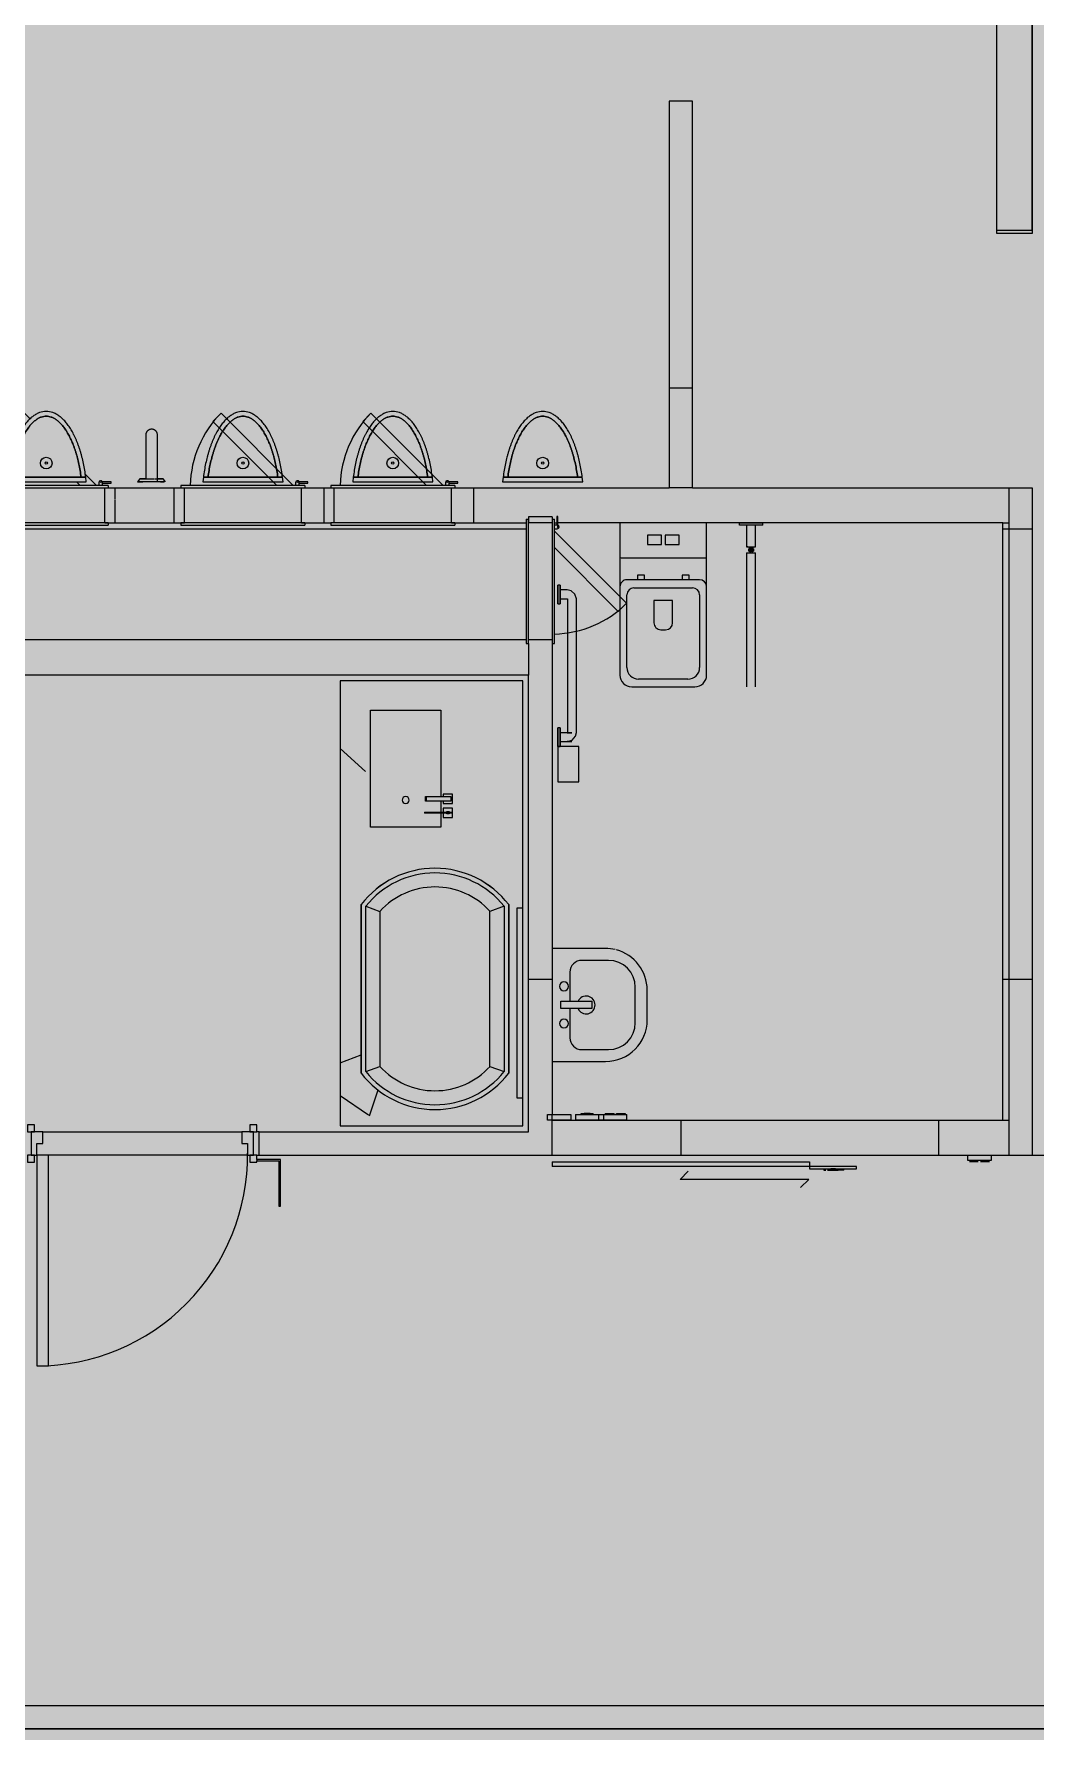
# Model space of a CAD drawing. Header units: millimetres. Extents: x -57519 to 497916, y -349472 to 446842.
# Drawn here: x 465482 to 469757, y 37148 to 44395 of the extents above; entities that cross this region are included whole.
import ezdxf

# ---------------------------------------------------------------- set-up
doc = ezdxf.new("R2010")
doc.units = ezdxf.units.MM
for name, color, linetype, lineweight in [('A-DETL-GENF', 92, 'Continuous', 5), ('A-DOOR', 31, 'Continuous', 5), ('A-DOOR-FRAM', 31, 'Continuous', 5), ('A-FLOR', 192, 'Continuous', 5), ('A-GENM', 13, 'Continuous', 5), ('A-WALL', 113, 'Continuous', 20), ('P-SANR-FIXT', 6, 'Continuous', 5)]:
    doc.layers.add(name, color=color, linetype=linetype, lineweight=lineweight)

# ---------------------------------------------------------------- blocks, each defined once
blk = doc.blocks.new('DLN-Single Door__X01_ - _M02_ 900 x 2450 _WH_-16935539-1_F SINGLE OCCUPANCY DIAGRAM')
at = {"layer": 'A-DOOR', "color": 191}
for p, q in [((-460, 80), (-490, 80)), ((-490, 80), (-490, 50)), ((-460, 50), (-460, 80)), ((490, 80), (460, 80)), ((460, 80), (460, 50)), ((490, 50), (490, 80)), ((-490, 50), (-460, 50)), ((460, 50), (490, 50)), ((-460, -50), (-490, -50)), ((-490, -50), (-490, -80)), ((-460, -80), (-460, -50)), ((-400, -50), (-450, -50)), ((-450, -50), (-450, -950)), ((-400, -950), (-400, -50)), ((490, -50), (460, -50)), ((460, -50), (460, -80)), ((490, -68), (490, -50)), ((-490, -80), (-460, -80)), ((460, -80), (490, -80)), ((490, -80), (490, -74)), ((-450, -950), (-400, -950))]:
    blk.add_line(p, q, dxfattribs=at)
blk.add_arc((-450, -50), 900, 270, 0.5, dxfattribs=at)
at = {"layer": 'A-DOOR-FRAM', "color": 191}
for p, q in [((-425, 50), (-475, 50)), ((-475, 50), (-475, -50)), ((-450, -50), (-450, 0)), ((-450, 0), (-425, 0)), ((-425, 0), (-425, 50)), ((425, 50), (425, 0)), ((475, 50), (425, 50)), ((475, -50), (475, 50)), ((-475, -50), (-450, -50)), ((425, 0), (450, 0)), ((450, 0), (450, -50)), ((450, -50), (475, -50))]:
    blk.add_line(p, q, dxfattribs=at)
blk = doc.blocks.new('DLN_Toilet-Disable - DLN_Toilet-Disable-2543874-1_F SINGLE OCCUPANCY DIAGRAM')
at = {"layer": 'P-SANR-FIXT', "color": 191}
for p, q in [((450, 1105.4), (360, 1105.4)), ((360, 1105.4), (360, 955.4)), ((450, 955.4), (450, 1105.4)), ((360, 955.4), (450, 955.4)), ((450, 955), (440, 955)), ((440, 875), (440, 955)), ((440, 955), (440, 925.4)), ((450, 955), (440, 955)), ((440, 925.4), (440, 955)), ((440, 955), (440, 925.4)), ((450, 955), (440, 955)), ((440, 925.4), (440, 955)), ((440, 955), (440, 925.4)), ((450, 875), (450, 955)), ((450, 955), (450, 875)), ((450, 875), (450, 955)), ((450, 955), (450, 875)), ((450, 875), (450, 955)), ((450, 955), (450, 875)), ((371, 895.5), (371, 325.1)), ((409, 325.1), (409, 895.5)), ((440, 934), (410, 934)), ((440, 934), (410, 934)), ((440, 934), (410, 934)), ((410, 896), (440, 896)), ((410, 896), (440, 896)), ((410, 896), (440, 896)), ((440, 925.1), (440, 933.5)), ((440, 933.5), (440, 923.9)), ((440, 924.5), (440, 924.5)), ((440, 924.5), (440, 915)), ((440, 915), (440, 905.5)), ((440, 896.5), (440, 906.1)), ((440, 905.5), (440, 905.5)), ((440, 904.9), (440, 896.5)), ((440, 904.6), (440, 875)), ((440, 875), (440, 904.6)), ((440, 904.6), (440, 875)), ((440, 875), (440, 904.6)), ((440, 904.6), (440, 875)), ((440, 875), (450, 875)), ((440, 875), (450, 875)), ((440, 875), (450, 875)), ((-394, 700), (-394, 128.2)), ((-356, 128.2), (-356, 700)), ((135, 700), (-135, 700)), ((-105, 667.8), (105.2, 667.8)), ((-185, 650), (-185, 272.8)), ((-155, 307.8), (-155, 617.8)), ((155.2, 617.8), (155.2, 307.8)), ((185, 272.8), (185, 650)), ((10, 456.5), (-10, 456.5)), ((-40, 426.5), (-40, 331.7)), ((40, 331.7), (40, 426.5)), ((-40, 331.7), (40, 331.7)), ((440, 324.6), (410, 324.6)), ((450, 345.6), (440, 345.6)), ((440, 265.6), (440, 345.6)), ((440, 345.6), (440, 315.9)), ((440, 324.1), (440, 287.1)), ((440, 315.7), (440, 324.1)), ((440, 287.1), (440, 301.4)), ((440, 295.2), (440, 265.6)), ((450, 265.6), (450, 345.6)), ((450, 345.6), (450, 265.6)), ((-185, 272.8), (-185, 145)), ((-155, 242.8), (155, 242.8)), ((125.2, 277.8), (-125, 277.8)), ((-110, 242.8), (-110, 222.8)), ((-110, 222.8), (-80, 222.8)), ((-80, 222.8), (-80, 242.8)), ((80, 242.8), (80, 222.8)), ((80, 222.8), (110, 222.8)), ((110, 222.8), (110, 242.8)), ((185, 145), (185, 272.8)), ((410, 286.6), (440, 286.6)), ((440, 265.6), (450, 265.6)), ((-185, 145), (-185, 0)), ((180, 150), (-180, 150)), ((185, 0), (185, 145)), ((-356, 128.2), (-394, 128.2)), ((-394, 103.2), (-394, 10)), ((-356, 103.2), (-394, 103.2)), ((-365, 120.7), (-385, 120.7)), ((-385, 110.7), (-385, 120.7)), ((-385, 120.7), (-385, 110.7)), ((-385, 110.7), (-365, 110.7)), ((-377.5, 125.7), (-382.5, 125.7)), ((-382.5, 110.7), (-382.5, 120.7)), ((-382.5, 120.7), (-382.5, 110.7)), ((-382.5, 103.2), (-382.5, 115.7)), ((-382.5, 115.7), (-382.5, 115.7)), ((-377.5, 115.7), (-377.5, 128.2)), ((-377.5, 120.7), (-377.5, 110.7)), ((-377.5, 110.7), (-377.5, 120.7)), ((-377.5, 110.7), (-377.5, 120.7)), ((-377.5, 120.7), (-377.5, 110.7)), ((-377.5, 115.7), (-377.5, 115.7)), ((-377.5, 115.7), (-377.5, 115.7)), ((-377.5, 115.7), (-377.5, 103.2)), ((-377.5, 105.7), (-372.5, 105.7)), ((-372.5, 128.2), (-372.5, 115.7)), ((-367.5, 125.7), (-372.5, 125.7)), ((-372.5, 120.7), (-372.5, 110.7)), ((-372.5, 110.7), (-372.5, 120.7)), ((-372.5, 110.7), (-372.5, 120.7)), ((-372.5, 120.7), (-372.5, 110.7)), ((-372.5, 115.7), (-372.5, 115.7)), ((-372.5, 103.2), (-372.5, 115.7)), ((-372.5, 115.7), (-372.5, 115.7)), ((-367.5, 110.7), (-367.5, 120.7)), ((-367.5, 120.7), (-367.5, 110.7)), ((-367.5, 115.7), (-367.5, 115.7)), ((-367.5, 115.7), (-367.5, 103.2)), ((-365, 110.7), (-365, 120.7)), ((-365, 120.7), (-365, 110.7)), ((-361.6, 103.2), (-356, 103.2)), ((-356, 10), (-356, 103.2)), ((-7.5, 92.5), (-67.5, 92.5)), ((-67.5, 92.5), (-67.5, 52.5)), ((-7.5, 52.5), (-7.5, 92.5)), ((67.5, 92.5), (7.5, 92.5)), ((7.5, 92.5), (7.5, 52.5)), ((67.5, 52.5), (67.5, 92.5)), ((-425, 10), (-325, 10)), ((-425, 10), (-425, 0)), ((-325, 0), (-425, 0)), ((-325, 10), (-325, 0)), ((-185, 0), (185, 0)), ((-185, 0), (185, 0)), ((-67.5, 52.5), (-7.5, 52.5)), ((7.5, 52.5), (67.5, 52.5))]:
    blk.add_line(p, q, dxfattribs=at)
at = {"layer": 'P-SANR-FIXT', "color": 191, "flags": 128}
for points in [[(410, 934), (388.9, 927.9), (374.6, 911.6), (371, 895.5)], [(390, 934), (396, 934), (410, 934)], [(410, 934), (395.7, 934), (390, 934)], [(410, 896), (395.7, 896), (390, 896)], [(390, 896), (396, 896), (410, 896)], [(409, 895.5), (409.3, 895.8), (410, 896)], [(371, 325.1), (377.2, 304.3), (393.7, 290.1), (410, 286.6)], [(410, 324.6), (409, 325), (409, 325.1)]]:
    blk.add_lwpolyline(points, dxfattribs=at)
at = {"layer": 'P-SANR-FIXT', "color": 191}
for centre, radius, start, end in [((-135, 650), 50, 90, 180), ((-105, 617.8), 50, 90, 180), ((105.2, 617.8), 50, 0, 90), ((135, 650), 50, 0, 90), ((-10, 426.5), 30, 90, 180), ((10, 426.5), 30, 360, 90), ((-125, 307.8), 30, 180, 270), ((125.2, 307.8), 30, 270, 0), ((-155, 272.8), 30, 180, 270), ((155, 272.8), 30, 270, 0), ((-180, 145), 5, 90, 180), ((180, 145), 5, 0, 90)]:
    blk.add_arc(centre, radius, start, end, dxfattribs=at)
blk = doc.blocks.new('wash_basin_12267 - 19_ x 16_-6683982-1_F SINGLE OCCUPANCY DIAGRAM')
at = {"layer": 'P-SANR-FIXT', "color": 191}
for p, q in [((357.1, 456.4), (230.1, 456.4)), ((369.8, 405.6), (217.4, 405.6)), ((103.1, 291.3), (103.1, 177)), ((484.1, 177), (484.1, 291.3)), ((52.3, 278.6), (52.3, 50)), ((277.7, 87), (277.7, 219.6)), ((277.7, 219.6), (309.3, 219.6)), ((309.3, 219.6), (309.3, 87)), ((534.9, 50), (534.9, 278.6)), ((153.9, 126.2), (277.7, 126.2)), ((309.3, 87), (277.7, 87)), ((309.3, 126.2), (433.3, 126.2)), ((52.3, 50), (534.9, 50))]:
    blk.add_line(p, q, dxfattribs=at)
for centre, radius, start, end in [((230.1, 278.6), 177.8, 90, 165), ((357.1, 278.6), 177.8, 360, 90), ((217.4, 291.3), 114.3, 90, 180), ((369.8, 291.3), 114.3, 360, 90), ((230.1, 278.6), 177.8, 166.83285, 180), ((293.6, 195.8), 38.1, 294.3702, 245.37568), ((153.9, 177), 50.8, 180, 270), ((433.3, 177), 50.8, 270, 0), ((214.2, 100.8), 19, 0, 180), ((214.2, 100.8), 19, 180, 0), ((372.8, 100.8), 19, 0, 180), ((372.8, 100.8), 19, 180, 0)]:
    blk.add_arc(centre, radius, start, end, dxfattribs=at)
blk = doc.blocks.new('DLN-Access Panel__AP01_ - _AP04_ 450 x 650 _WH_-16056296-1_F SINGLE OCCUPANCY DIAGRAM')
at = {"layer": 'A-DOOR', "color": 191}
for p, q in [((-265, 75), (-265, 85)), ((265, 85), (-265, 85)), ((-265, 75), (265, 75)), ((265, 75), (265, 85)), ((-240, -95), (-277.5, -95)), ((-277.5, -95), (-277.5, -100)), ((-277.5, -100), (-239.6, -100)), ((-265, -85), (-265, -75)), ((265, -75), (-265, -75)), ((-265, -85), (265, -85)), ((-240, -85), (-240, -97.5)), ((-225, -97.5), (-225, -85)), ((-215, -85), (93.2, -393.2)), ((128.6, -357.8), (-144.3, -85)), ((265, -85), (265, -75)), ((93.2, -393.2), (128.6, -357.8))]:
    blk.add_line(p, q, dxfattribs=at)
for centre, radius, start, end in [((-232.5, -97.5), 7.5, 180, 0), ((-232.5, -97.5), 7.5, 195, 0), ((-232.5, -97.5), 7.5, 199.47122, 360), ((-232.5, -97.5), 7.5, 199.47122, 360), ((-232.5, -97.5), 2, 180, 360), ((-232.5, -97.5), 2, 180, 360), ((-225, -75), 450, 315, 358.68242)]:
    blk.add_arc(centre, radius, start, end, dxfattribs=at)
at = {"layer": 'A-DOOR-FRAM', "color": 191}
for p, q in [((-250, 75), (-250, -75)), ((250, 75), (250, -75))]:
    blk.add_line(p, q, dxfattribs=at)
blk = doc.blocks.new('DLN-Access Panel__AP01_ - _AP04a_ 450 x 650 _WH_-16057185-1_F SINGLE OCCUPANCY DIAGRAM')
at = {"layer": 'A-DOOR', "color": 191}
for p, q in [((-215, 60), (93.2, 368.2)), ((93.2, 368.2), (128.6, 332.8)), ((128.6, 332.8), (-144.3, 60)), ((-239.6, 75), (-277.5, 75)), ((-277.5, 75), (-277.5, 70)), ((-240, 72.5), (-240, 60)), ((-225, 60), (-225, 72.5)), ((-277.5, 70), (-240, 70)), ((-265, 50), (-265, 60)), ((265, 60), (-265, 60)), ((-265, 50), (265, 50)), ((265, 50), (265, 60)), ((-265, -60), (-265, -50)), ((265, -50), (-265, -50)), ((-265, -60), (265, -60)), ((265, -60), (265, -50))]:
    blk.add_line(p, q, dxfattribs=at)
for centre, radius, start, end in [((-225, 50), 450, 1.31758, 45), ((-232.5, 72.5), 7.5, 360, 180), ((-232.5, 72.5), 7.5, 360, 165), ((-232.5, 72.5), 7.5, 360, 160.52878), ((-232.5, 72.5), 7.5, 360, 160.52878), ((-232.5, 72.5), 2, 0, 180), ((-232.5, 72.5), 2, 0, 180)]:
    blk.add_arc(centre, radius, start, end, dxfattribs=at)
at = {"layer": 'A-DOOR-FRAM', "color": 191}
for p, q in [((-250, 50), (-250, -50)), ((250, 50), (250, -50))]:
    blk.add_line(p, q, dxfattribs=at)
blk = doc.blocks.new('DLN-Access Panel__AP01_ - _AP04_ 450 x 650 _WH_-V1060-1_F SINGLE OCCUPANCY DIAGRAM')
at = {"layer": 'A-DOOR', "color": 191}
for p, q in [((-265, 75), (-265, 85)), ((265, 85), (-265, 85)), ((-265, 75), (265, 75)), ((265, 75), (265, 85)), ((-240, -95), (-277.5, -95)), ((-277.5, -95), (-277.5, -100)), ((-277.5, -100), (-239.6, -100)), ((-265, -85), (-265, -75)), ((265, -75), (-265, -75)), ((-265, -85), (265, -85)), ((-240, -85), (-240, -97.5)), ((-225, -97.5), (-225, -85)), ((-215, -85), (-166.6, -133.4)), ((-129.3, -100), (-144.3, -85)), ((265, -85), (265, -75)), ((93.2, -393.2), (128.6, -357.8)), ((128.6, -357.8), (100.7, -330)), ((68.7, -368.7), (93.2, -393.2))]:
    blk.add_line(p, q, dxfattribs=at)
for centre, radius, start, end in [((-232.5, -97.5), 7.5, 180, 0), ((-232.5, -97.5), 7.5, 195, 0), ((-232.5, -97.5), 7.5, 199.47122, 360), ((-232.5, -97.5), 7.5, 199.47122, 360), ((-232.5, -97.5), 2, 180, 360), ((-232.5, -97.5), 2, 180, 360), ((-225, -75), 450, 315, 358.68242)]:
    blk.add_arc(centre, radius, start, end, dxfattribs=at)
at = {"layer": 'A-DOOR-FRAM', "color": 191}
for p, q in [((-250, 75), (-250, -75)), ((250, 75), (250, -75))]:
    blk.add_line(p, q, dxfattribs=at)
blk = doc.blocks.new('Accessible Toilet Power Operated Sliding Door_V14 - Accessible Toilet Power Operated Sliding Door_V14-17315369-1_F SINGLE OCCUPANCY DIAGRAM')
at = {"layer": 'A-DOOR', "color": 191}
for p, q in [((-1111.1, 213.7), (-1146.5, 178.3)), ((-1146.5, 178.3), (-596.5, 178.3)), ((-596.5, 178.3), (-631.9, 143)), ((-1925, 98), (-1825, 98)), ((-1925, 75), (-1925, 98)), ((-1825, 75), (-1925, 75)), ((-1825, 75), (-1925, 75)), ((-1917.9, 103), (-1880, 103)), ((-1870, 103), (-1832.1, 103)), ((-1825, 98), (-1825, 75)), ((-1150, 103), (-1150, 123)), ((-1150, 123), (-50, 123)), ((-50, 103), (-1150, 103)), ((-50, 103), (-50, 123)), ((-370, -75), (-270, -75)), ((-370, -75), (-270, -75)), ((-370, -75), (-370, -98)), ((-270, -98), (-370, -98)), ((-362.9, -103), (-362.9, -98)), ((-325, -103), (-362.9, -103)), ((-325, -98), (-325, -103)), ((-315, -98), (-315, -103)), ((-277.1, -103), (-315, -103)), ((-277.1, -103), (-277.1, -98)), ((-270, -75), (-250, -75)), ((-270, -98), (-270, -75)), ((-250, -98), (-270, -98)), ((-250, -75), (-150, -75)), ((-250, -75), (-150, -75)), ((-250, -75), (-250, -98)), ((-150, -98), (-250, -98)), ((-225, -98), (-225, -103)), ((-218, -103), (-225, -103)), ((-218, -98), (-218, -103)), ((-218, -98), (-218, -103)), ((-182, -103), (-218, -103)), ((-213, -98), (-213, -103)), ((-213, -103), (-187, -103)), ((-187, -103), (-213, -103)), ((-203, -103), (-203, -98)), ((-203, -98), (-203, -103)), ((-203, -103), (-197, -103)), ((-197, -103), (-203, -103)), ((-197, -98), (-197, -103)), ((-197, -98), (-197, -103)), ((-187, -98), (-187, -103)), ((-182, -103), (-182, -98)), ((-182, -98), (-182, -103)), ((-175, -103), (-182, -103)), ((-175, -98), (-175, -103)), ((-150, -98), (-150, -75)), ((-130, -75), (-30, -75)), ((-130, -98), (-130, -75)), ((-50, -98), (-130, -98)), ((-30, -98), (-48.8, -98)), ((-30, -75), (-30, -98))]:
    blk.add_line(p, q, dxfattribs=at)
blk = doc.blocks.new('DLN_Urinal - DLN_Urinal-13425863-1_F SINGLE OCCUPANCY DIAGRAM')
at = {"layer": 'P-SANR-FIXT', "color": 191}
for p, q in [((-277.9, 32.5), (-280.2, 12.5)), ((-280.2, 12.5), (62, 12.5)), ((59.8, 32.5), (-277.9, 32.5)), ((-277.9, 32.5), (-258.1, 32.5)), ((-258.1, 32.5), (39.9, 32.5)), ((39.9, 32.5), (59.8, 32.5)), ((62, 12.5), (59.8, 32.5))]:
    blk.add_line(p, q, dxfattribs=at)
for radius in [25, 5]:
    blk.add_circle((-109.1, 92.5), radius, dxfattribs=at)
for points, knots in [([(-109.1, 312.5), (-118.5, 312.7), (-132.6, 310.5), (-151.1, 302.3), (-162.5, 295.1), (-171.5, 288.2), (-178.1, 282.3), (-184.6, 275.9), (-191, 268.9), (-197.2, 261.3), (-203.4, 253.1), (-209.3, 244.4), (-217, 232.2), (-224.4, 218.9), (-231.4, 204.6), (-236.4, 193.5), (-241.2, 182), (-245.8, 170), (-250.2, 157.6), (-254.3, 144.9), (-258.2, 131.8), (-263, 113.9), (-268.5, 90.8), (-273.8, 62.2), (-276.7, 42.5), (-277.9, 32.5)], [0, 0, 0, 0, 0.125, 0.1875, 0.25, 0.28125, 0.3125, 0.34375, 0.375, 0.40625, 0.4375, 0.46875, 0.5, 0.5625, 0.59375, 0.625, 0.65625, 0.6875, 0.71875, 0.75, 0.78125, 0.8125, 0.875, 0.9375, 1, 1, 1, 1]), ([(-258.1, 32.5), (-256.8, 42.2), (-254, 61.1), (-248.7, 88.6), (-243.5, 110.7), (-238.8, 127.9), (-235, 140.3), (-231.1, 152.4), (-226.8, 164.2), (-222.4, 175.6), (-217.8, 186.5), (-213.1, 196.9), (-208.1, 207), (-203, 216.5), (-197.7, 225.5), (-192.4, 233.9), (-186.9, 241.9), (-181.2, 249.3), (-175.6, 256.1), (-170, 262.3), (-162.3, 269.7), (-154.6, 276.1), (-147.1, 281.2), (-139.5, 285.5), (-126.6, 291.1), (-116, 292.8), (-109.1, 292.5)], [0, 0, 0, 0, 0.0625, 0.125, 0.1875, 0.21875, 0.25, 0.28125, 0.3125, 0.34375, 0.375, 0.40625, 0.4375, 0.46875, 0.5, 0.53125, 0.5625, 0.59375, 0.625, 0.65625, 0.6875, 0.75, 0.78125, 0.8125, 0.875, 1, 1, 1, 1]), ([(-109.1, 292.5), (-116, 292.8), (-126.6, 291.1), (-141.4, 284.7), (-152.7, 277.7), (-162.3, 269.7), (-170, 262.3), (-175.6, 256.1), (-181.2, 249.3), (-186.9, 241.9), (-192.4, 233.9), (-197.7, 225.5), (-203, 216.5), (-208.1, 207), (-213.1, 196.9), (-217.8, 186.5), (-222.4, 175.6), (-226.8, 164.2), (-231.1, 152.4), (-235, 140.3), (-238.8, 127.9), (-243.5, 110.7), (-248.7, 88.6), (-254, 61.1), (-256.8, 42.2), (-258.1, 32.5)], [0, 0, 0, 0, 0.125, 0.1875, 0.25, 0.3125, 0.34375, 0.375, 0.40625, 0.4375, 0.46875, 0.5, 0.53125, 0.5625, 0.59375, 0.625, 0.65625, 0.6875, 0.71875, 0.75, 0.78125, 0.8125, 0.875, 0.9375, 1, 1, 1, 1]), ([(59.8, 32.5), (58.5, 42.5), (55.7, 62.2), (50.3, 90.8), (44.9, 113.9), (40.1, 131.8), (36.2, 144.9), (32.1, 157.6), (27.7, 170), (23.1, 182), (18.3, 193.5), (13.3, 204.6), (8, 215.3), (2.6, 225.6), (-3, 235.3), (-8.8, 244.4), (-14.8, 253.1), (-20.9, 261.3), (-29.2, 271.4), (-40, 282.6), (-53.3, 293.7), (-67, 302.3), (-85.6, 310.5), (-99.6, 312.7), (-109.1, 312.5)], [0, 0, 0, 0, 0.0625, 0.125, 0.1875, 0.21875, 0.25, 0.28125, 0.3125, 0.34375, 0.375, 0.40625, 0.4375, 0.46875, 0.5, 0.53125, 0.5625, 0.59375, 0.625, 0.6875, 0.75, 0.8125, 0.875, 1, 1, 1, 1]), ([(-109.1, 292.5), (-102.2, 292.8), (-91.6, 291.1), (-76.7, 284.7), (-65.4, 277.7), (-55.9, 269.7), (-48.2, 262.3), (-42.5, 256.1), (-36.9, 249.3), (-31.3, 241.9), (-25.8, 233.9), (-20.4, 225.5), (-15.2, 216.5), (-10.1, 207), (-5.1, 196.9), (-0.3, 186.5), (4.3, 175.6), (8.7, 164.2), (12.9, 152.4), (16.9, 140.3), (20.6, 127.9), (25.3, 110.7), (30.6, 88.6), (35.8, 61.1), (38.7, 42.2), (39.9, 32.5)], [0, 0, 0, 0, 0.125, 0.1875, 0.25, 0.3125, 0.34375, 0.375, 0.40625, 0.4375, 0.46875, 0.5, 0.53125, 0.5625, 0.59375, 0.625, 0.65625, 0.6875, 0.71875, 0.75, 0.78125, 0.8125, 0.875, 0.9375, 1, 1, 1, 1]), ([(39.9, 32.5), (38.7, 42.2), (35.8, 61.1), (30.6, 88.6), (25.3, 110.7), (20.6, 127.9), (16.9, 140.3), (12.9, 152.4), (8.7, 164.2), (4.3, 175.6), (-0.3, 186.5), (-5.1, 196.9), (-10.1, 207), (-15.2, 216.5), (-20.4, 225.5), (-25.8, 233.9), (-31.3, 241.9), (-36.9, 249.3), (-42.5, 256.1), (-48.2, 262.3), (-55.9, 269.7), (-63.5, 276.1), (-71.1, 281.2), (-78.6, 285.5), (-91.6, 291.1), (-102.2, 292.8), (-109.1, 292.5)], [0, 0, 0, 0, 0.0625, 0.125, 0.1875, 0.21875, 0.25, 0.28125, 0.3125, 0.34375, 0.375, 0.40625, 0.4375, 0.46875, 0.5, 0.53125, 0.5625, 0.59375, 0.625, 0.65625, 0.6875, 0.75, 0.78125, 0.8125, 0.875, 1, 1, 1, 1])]:
    blk.add_open_spline(points, degree=3, knots=knots, dxfattribs=at)
blk = doc.blocks.new('DLN_Accessible Urinal - DLN_Accessible Urinal-15402936-1_F SINGLE OCCUPANCY DIAGRAM')
at = {"layer": 'P-SANR-FIXT', "color": 191}
for p, q in [((-584.1, 212.5), (-584.1, 12.5)), ((-534.1, 22.2), (-534.1, 212.5)), ((315.9, 212.5), (315.9, 22.2)), ((365.9, 12.5), (365.9, 212.5)), ((-609.1, 25.2), (-619.1, 12.5)), ((-609.1, 25.2), (-619.1, 12.5)), ((-619.1, 12.5), (-596.5, 12.5)), ((-596.5, 12.5), (-619.1, 12.5)), ((-619.1, 12.5), (-596.5, 12.5)), ((-499.1, 12.5), (-619.1, 12.5)), ((-583.7, 25.2), (-609.1, 25.2)), ((-609.1, 25.2), (-583.7, 25.2)), ((-583.7, 25.2), (-609.1, 25.2)), ((-609.1, 25.2), (-509.1, 25.2)), ((-509.1, 25.2), (-534.4, 25.2)), ((-534.4, 25.2), (-509.1, 25.2)), ((-509.1, 25.2), (-534.4, 25.2)), ((-521.7, 12.5), (-499.1, 12.5)), ((-499.1, 12.5), (-521.7, 12.5)), ((-521.7, 12.5), (-499.1, 12.5)), ((-499.1, 12.5), (-509.1, 25.2)), ((-499.1, 12.5), (-509.1, 25.2)), ((-277.9, 32.5), (-280.2, 12.5)), ((-280.2, 12.5), (62, 12.5)), ((59.8, 32.5), (-277.9, 32.5)), ((-277.9, 32.5), (-258.1, 32.5)), ((-258.1, 32.5), (39.9, 32.5)), ((39.9, 32.5), (59.8, 32.5)), ((62, 12.5), (59.8, 32.5)), ((290.9, 25.2), (280.9, 12.5)), ((290.9, 25.2), (280.9, 12.5)), ((280.9, 12.5), (303.5, 12.5)), ((303.5, 12.5), (280.9, 12.5)), ((280.9, 12.5), (303.5, 12.5)), ((395, 12.5), (280.9, 12.5)), ((316.3, 25.2), (290.9, 25.2)), ((290.9, 25.2), (316.3, 25.2)), ((316.3, 25.2), (290.9, 25.2)), ((290.9, 25.2), (352.1, 25.2)), ((355.3, 25.2), (390.9, 25.2)), ((390.9, 25.2), (365.6, 25.2)), ((365.6, 25.2), (390.9, 25.2)), ((390.9, 25.2), (365.6, 25.2)), ((378.3, 12.5), (395, 12.5)), ((395, 12.5), (378.3, 12.5)), ((378.3, 12.5), (395, 12.5)), ((400.9, 12.5), (390.9, 25.2)), ((400.9, 12.5), (390.9, 25.2))]:
    blk.add_line(p, q, dxfattribs=at)
for radius in [25, 5]:
    blk.add_circle((-109.1, 92.5), radius, dxfattribs=at)
for points, knots in [([(-109.1, 312.5), (-118.5, 312.7), (-132.6, 310.5), (-151.1, 302.3), (-162.5, 295.1), (-171.5, 288.2), (-178.1, 282.3), (-184.6, 275.9), (-191, 268.9), (-197.2, 261.3), (-203.4, 253.1), (-209.3, 244.4), (-217, 232.2), (-224.4, 218.9), (-231.4, 204.6), (-236.4, 193.5), (-241.2, 182), (-245.8, 170), (-250.2, 157.6), (-254.3, 144.9), (-258.2, 131.8), (-263, 113.9), (-268.5, 90.8), (-273.8, 62.2), (-276.7, 42.5), (-277.9, 32.5)], [0, 0, 0, 0, 0.125, 0.1875, 0.25, 0.28125, 0.3125, 0.34375, 0.375, 0.40625, 0.4375, 0.46875, 0.5, 0.5625, 0.59375, 0.625, 0.65625, 0.6875, 0.71875, 0.75, 0.78125, 0.8125, 0.875, 0.9375, 1, 1, 1, 1]), ([(-258.1, 32.5), (-256.8, 42.2), (-254, 61.1), (-248.7, 88.6), (-243.5, 110.7), (-238.8, 127.9), (-235, 140.3), (-231.1, 152.4), (-226.8, 164.2), (-222.4, 175.6), (-217.8, 186.5), (-213.1, 196.9), (-208.1, 207), (-203, 216.5), (-197.7, 225.5), (-192.4, 233.9), (-186.9, 241.9), (-181.2, 249.3), (-175.6, 256.1), (-170, 262.3), (-162.3, 269.7), (-154.6, 276.1), (-147.1, 281.2), (-139.5, 285.5), (-126.6, 291.1), (-116, 292.8), (-109.1, 292.5)], [0, 0, 0, 0, 0.0625, 0.125, 0.1875, 0.21875, 0.25, 0.28125, 0.3125, 0.34375, 0.375, 0.40625, 0.4375, 0.46875, 0.5, 0.53125, 0.5625, 0.59375, 0.625, 0.65625, 0.6875, 0.75, 0.78125, 0.8125, 0.875, 1, 1, 1, 1]), ([(-109.1, 292.5), (-116, 292.8), (-126.6, 291.1), (-141.4, 284.7), (-152.7, 277.7), (-162.3, 269.7), (-170, 262.3), (-175.6, 256.1), (-181.2, 249.3), (-186.9, 241.9), (-192.4, 233.9), (-197.7, 225.5), (-203, 216.5), (-208.1, 207), (-213.1, 196.9), (-217.8, 186.5), (-222.4, 175.6), (-226.8, 164.2), (-231.1, 152.4), (-235, 140.3), (-238.8, 127.9), (-243.5, 110.7), (-248.7, 88.6), (-254, 61.1), (-256.8, 42.2), (-258.1, 32.5)], [0, 0, 0, 0, 0.125, 0.1875, 0.25, 0.3125, 0.34375, 0.375, 0.40625, 0.4375, 0.46875, 0.5, 0.53125, 0.5625, 0.59375, 0.625, 0.65625, 0.6875, 0.71875, 0.75, 0.78125, 0.8125, 0.875, 0.9375, 1, 1, 1, 1]), ([(59.8, 32.5), (58.5, 42.5), (55.7, 62.2), (50.3, 90.8), (44.9, 113.9), (40.1, 131.8), (36.2, 144.9), (32.1, 157.6), (27.7, 170), (23.1, 182), (18.3, 193.5), (13.3, 204.6), (8, 215.3), (2.6, 225.6), (-3, 235.3), (-8.8, 244.4), (-14.8, 253.1), (-20.9, 261.3), (-29.2, 271.4), (-40, 282.6), (-53.3, 293.7), (-67, 302.3), (-85.6, 310.5), (-99.6, 312.7), (-109.1, 312.5)], [0, 0, 0, 0, 0.0625, 0.125, 0.1875, 0.21875, 0.25, 0.28125, 0.3125, 0.34375, 0.375, 0.40625, 0.4375, 0.46875, 0.5, 0.53125, 0.5625, 0.59375, 0.625, 0.6875, 0.75, 0.8125, 0.875, 1, 1, 1, 1]), ([(-109.1, 292.5), (-102.2, 292.8), (-91.6, 291.1), (-76.7, 284.7), (-65.4, 277.7), (-55.9, 269.7), (-48.2, 262.3), (-42.5, 256.1), (-36.9, 249.3), (-31.3, 241.9), (-25.8, 233.9), (-20.4, 225.5), (-15.2, 216.5), (-10.1, 207), (-5.1, 196.9), (-0.3, 186.5), (4.3, 175.6), (8.7, 164.2), (12.9, 152.4), (16.9, 140.3), (20.6, 127.9), (25.3, 110.7), (30.6, 88.6), (35.8, 61.1), (38.7, 42.2), (39.9, 32.5)], [0, 0, 0, 0, 0.125, 0.1875, 0.25, 0.3125, 0.34375, 0.375, 0.40625, 0.4375, 0.46875, 0.5, 0.53125, 0.5625, 0.59375, 0.625, 0.65625, 0.6875, 0.71875, 0.75, 0.78125, 0.8125, 0.875, 0.9375, 1, 1, 1, 1]), ([(39.9, 32.5), (38.7, 42.2), (35.8, 61.1), (30.6, 88.6), (25.3, 110.7), (20.6, 127.9), (16.9, 140.3), (12.9, 152.4), (8.7, 164.2), (4.3, 175.6), (-0.3, 186.5), (-5.1, 196.9), (-10.1, 207), (-15.2, 216.5), (-20.4, 225.5), (-25.8, 233.9), (-31.3, 241.9), (-36.9, 249.3), (-42.5, 256.1), (-48.2, 262.3), (-55.9, 269.7), (-63.5, 276.1), (-71.1, 281.2), (-78.6, 285.5), (-91.6, 291.1), (-102.2, 292.8), (-109.1, 292.5)], [0, 0, 0, 0, 0.0625, 0.125, 0.1875, 0.21875, 0.25, 0.28125, 0.3125, 0.34375, 0.375, 0.40625, 0.4375, 0.46875, 0.5, 0.53125, 0.5625, 0.59375, 0.625, 0.65625, 0.6875, 0.75, 0.78125, 0.8125, 0.875, 1, 1, 1, 1]), ([(-534.1, 212.5), (-534.1, 214.7), (-534.5, 217.9), (-535.9, 222.1), (-537.1, 224.6), (-538.3, 226.4), (-539.5, 228.2), (-541, 229.8), (-542.6, 231.3), (-544.3, 232.7), (-546.5, 234.2), (-549.5, 235.7), (-553.6, 237.1), (-559.1, 237.8), (-564.5, 237.1), (-568.7, 235.7), (-571.6, 234.2), (-573.9, 232.7), (-575.6, 231.3), (-577.2, 229.8), (-579, 227.8), (-580.5, 225.5), (-581.5, 223.6), (-582.4, 221.6), (-583.6, 217.9), (-584.1, 214.7), (-584.1, 212.5)], [0, 0, 0, 0, 0.083333, 0.125, 0.166667, 0.1875, 0.208333, 0.25, 0.270833, 0.291667, 0.333333, 0.375, 0.416667, 0.5, 0.583333, 0.625, 0.666667, 0.708333, 0.729167, 0.75, 0.791667, 0.833333, 0.854167, 0.875, 0.916667, 1, 1, 1, 1]), ([(365.9, 212.5), (365.9, 214.7), (365.5, 217.9), (364.1, 222.1), (362.9, 224.6), (361.7, 226.4), (360.5, 228.2), (359, 229.8), (357.4, 231.3), (355.7, 232.7), (353.5, 234.2), (350.5, 235.7), (346.4, 237.1), (340.9, 237.8), (335.5, 237.1), (331.3, 235.7), (328.4, 234.2), (326.1, 232.7), (324.4, 231.3), (322.8, 229.8), (321, 227.8), (319.5, 225.5), (318.5, 223.6), (317.6, 221.6), (316.4, 217.9), (315.9, 214.7), (315.9, 212.5)], [0, 0, 0, 0, 0.083333, 0.125, 0.166667, 0.1875, 0.208333, 0.25, 0.270833, 0.291667, 0.333333, 0.375, 0.416667, 0.5, 0.583333, 0.625, 0.666667, 0.708333, 0.729167, 0.75, 0.791667, 0.833333, 0.854167, 0.875, 0.916667, 1, 1, 1, 1])]:
    blk.add_open_spline(points, degree=3, knots=knots, dxfattribs=at)
blk = doc.blocks.new('DLN_Baby Room Counter Top_All - DLN_Baby Room Counter Top_All-16296429-1_F SINGLE OCCUPANCY DIAGRAM')
at = {"layer": 'A-GENM'}
h = blk.add_hatch(dxfattribs=at)
h.set_pattern_fill('FP_857', color=253, style=0, pattern_type=2)
h.set_pattern_definition([(140, (441463, -66984.3), (318.781, 3643.682), [381, -4191]), (85, (441463, -66984.3), (-3821.136, -704.856), [304.8, -3352.8]), (190.451, (441489.5, -66680.7), (-3502.332, 2938.852), [323.8, -3561.8]), (136.184, (440447, -66984.3), (840.855, 5421.58), [571.5, -6286.5]), (186.636, (440517, -66532.5), (-4948.55, 4748.05), [485.7, -5342.7]), (81.184, (440447, -66984.3), (-4948.506, 4748.1), [457.2, -5029.2]), (111, (440701, -66476.3), (2045.304, 3032.288), [381, -4191]), (56, (440701, -66476.3), (-3683.762, 1236.042), [304.8, -3352.8]), (161.451, (440871.4, -66223.6), (-1638.425, 4268.343), [323.8, -3561.8]), (127.5, (441463, -66984.3), (-1691.1008, 61.772), [167.64, -3144.52, 167.64, -6601.46]), (127.5, (441463, -66984.3), (-1691.1008, 61.772), [-3479.8, -3235.96, 167.64, -3197.86]), (97.5, (441463, -66984.3), (-2003.6115, 1336.393), [167.64, -1772.92, 167.64, -4351.02]), (97.5, (441463, -66984.3), (-2003.6115, 1336.393), [-2108.2, -3068.32, 167.64, -1115.06]), (57.5, (441463, -68117.1), (114.5786, 2711.818), [167.64, -1102.36, 167.64, -9052.56]), (57.5, (441463, -68117.1), (114.5786, 2711.818), [-1437.64, -3794.76, 167.64, -5090.16]), (47.5, (441463, -68625.1), (-508.533, 2962.586), [167.64, -1483.36, 167.64, -6197.6]), (47.5, (441463, -68625.1), (-508.533, 2962.586), [-1818.64, -2463.8, 167.64, -3566.16])])
h.paths.add_polyline_path([(1925, 0), (1925, 780), (1805, 780), (1805, 755), (995, 755), (995, 780), (25, 780), (25, 0), (1858.1, 0)], flags=0)
h.paths.add_polyline_path([(1853.6, 438), (1853.6, 372), (1842.7, 306.9), (1821.1, 244.4), (1789.5, 186.5), (1748.8, 134.5), (1700, 90), (980, 90), (931.2, 134.5), (886.3, 194.1), (858.9, 244.4), (837.3, 306.9), (826.4, 372), (826.8, 440.4), (837.3, 503.1), (858.9, 565.6), (890.5, 623.5), (943.4, 686.6), (980, 720), (1700, 720), (1748.8, 675.5), (1789.5, 623.5), (1821.1, 565.6), (1842.7, 503.1), (1853.2, 440.4)], flags=0)
h.paths.add_polyline_path([(650, 194.1), (650, 130), (150, 130), (150, 430), (518.9, 430), (518.9, 440), (508.9, 440.4), (508.9, 480), (548.9, 480), (548.9, 440), (538.9, 440), (538.9, 430), (585.2, 430), (585.2, 440), (567.7, 440.4), (567.7, 480), (607.7, 480), (607.7, 440), (590.2, 440), (590.2, 430), (650, 430)], flags=0)
at = {"layer": 'A-GENM', "color": 191}
for p, q in [((995, 780), (25, 780)), ((25, 780), (25, 0)), ((1805, 780), (995, 780)), ((995, 780), (995, 755)), ((995, 755), (1805, 755)), ((1805, 755), (1805, 780)), ((1925, 780), (1805, 780)), ((1925, 0), (1925, 780)), ((980, 720), (1700, 720)), ((508.9, 480), (508.9, 440)), ((548.9, 480), (508.9, 480)), ((508.9, 440), (518.9, 440)), ((518.9, 369.1), (518.9, 472.5)), ((518.9, 472.5), (538.9, 472.5)), ((538.9, 472.5), (538.9, 369.1)), ((538.9, 440), (548.9, 440)), ((548.9, 440), (548.9, 480)), ((567.7, 480), (567.7, 440)), ((607.7, 480), (567.7, 480)), ((567.7, 440), (585.2, 440)), ((582.7, 455), (582.7, 465)), ((582.7, 465), (592.7, 465)), ((592.7, 455), (582.7, 455)), ((585.2, 360), (585.2, 475)), ((590.2, 475), (585.2, 475)), ((590.2, 475), (590.2, 360)), ((590.2, 440), (607.7, 440)), ((592.7, 465), (592.7, 455)), ((607.7, 440), (607.7, 480)), ((150, 130), (150, 430)), ((150, 430), (518.9, 430)), ((518.9, 364), (518.9, 369.1)), ((538.9, 369.1), (518.9, 369.1)), ((538.9, 364), (518.9, 364)), ((538.9, 430), (585.2, 430)), ((538.9, 369.1), (538.9, 364)), ((590.2, 430), (650, 430)), ((650, 430), (650, 130)), ((585.2, 360), (590.2, 360)), ((650, 130), (150, 130)), ((1700, 90), (980, 90)), ((25, 0), (1925, 0))]:
    blk.add_line(p, q, dxfattribs=at)
for centre, radius, start, end in [((1222.6, 405), 397.6, 127.59442, 232.40558), ((1457.4, 405), 397.6, 307.59442, 52.40558), ((533.9, 280), 15, 0, 180), ((533.9, 280), 15, 180, 360)]:
    blk.add_arc(centre, radius, start, end, dxfattribs=at)
blk = doc.blocks.new('DLN_Baby Changing Pad - 550x480x900 _WDH_-2732619-1_F SINGLE OCCUPANCY DIAGRAM')
at = {"layer": 'P-SANR-FIXT', "color": 191}
for p, q in [((375.7, 115.4), (-344.3, 115.4)), ((-337.4, 95.4), (368.8, 95.4)), ((-337.4, 95.4), (-315.3, 35.4)), ((346.7, 35.4), (368.8, 95.4)), ((346.7, 35.4), (-315.3, 35.4)), ((-337.4, -494.6), (-315.3, -434.6)), ((-315.3, -434.6), (346.7, -434.6)), ((368.8, -494.6), (346.7, -434.6)), ((368.8, -494.6), (-337.4, -494.6)), ((-344.3, -514.6), (375.7, -514.6))]:
    blk.add_line(p, q, dxfattribs=at)
for centre, radius, start, end in [((-101.8, -199.6), 397.6, 127.59442, 232.40558), ((-101.8, -199.6), 377.6, 128.61573, 231.38427), ((133.1, -199.6), 377.6, 308.61573, 51.38427), ((133.1, -199.6), 397.6, 307.59442, 52.40558), ((-101.8, -199.6), 317.6, 132.26551, 227.73449), ((133.1, -199.6), 317.6, 312.26551, 47.73449)]:
    blk.add_arc(centre, radius, start, end, dxfattribs=at)
blk = doc.blocks.new('Signage - Baby Room - Type 1-17073098-1_F SINGLE OCCUPANCY DIAGRAM')
at = {"layer": 'A-GENM'}
for p, q in [((25, -9), (25, -15)), ((125, -9), (25, -9)), ((25, -15), (119, -15)), ((119, -15), (119, -209)), ((125, -209), (125, -9)), ((119, -209), (125, -209))]:
    blk.add_line(p, q, dxfattribs=at)
blk = doc.blocks.new('Signage - Dis_Wall Mount 2_ - Signage - Dis_Wall Mount 2_-17087926-1_F SINGLE OCCUPANCY DIAGRAM')
at = {"layer": 'A-GENM'}
for p, q in [((100, 10), (-100, 10)), ((-100, 10), (-100, 0)), ((-100, 0), (100, 0)), ((-40, 0), (-40, -6)), ((-16.7, -6), (-16.7, 0)), ((-16.7, 0), (-16.7, -6)), ((-10, 0), (-10, -6)), ((10, 0), (-10, 0)), ((-10, 0), (-10, -6)), ((10, -6), (10, 0)), ((10, -6), (10, 0)), ((10, -6), (10, 0)), ((18, -6), (18, 0)), ((21.2, -6), (21.2, 0)), ((21.6, 0), (21.6, -6)), ((25.9, -6), (25.9, 0)), ((33.6, -6), (33.6, 0)), ((45.3, -6), (45.3, 0)), ((100, 0), (100, 10)), ((-30.9, -6), (-40, -6)), ((-40, -6), (-30.5, -6)), ((-16.7, -6), (-24.4, -6)), ((-23.8, -6), (21.2, -6)), ((18, -6), (-16.7, -6)), ((-10, -6), (10, -6)), ((10, -6), (-10, -6)), ((-10, -6), (10, -6)), ((25.9, -6), (10, -6)), ((21.2, -6), (18, -6)), ((32.2, -6), (25.9, -6)), ((45.3, -6), (32.2, -6))]:
    blk.add_line(p, q, dxfattribs=at)

msp = doc.modelspace()

# ---------------------------------------------------------------- hatches: boundary and pattern name
at = {"layer": 'A-DETL-GENF', "transparency": 33554585}
msp.add_hatch(color=201, dxfattribs=at).paths.add_polyline_path([(488604.7, 23590.5), (488604.7, 34332.5), (487469.7, 34332.5), (487469.7, 39682.5), (486244.7, 39682.5), (486244.7, 52007.5), (462944.7, 52007.5), (462944.7, 45707.5), (437594.7, 45707.5), (437594.7, 33907.5), (444694.7, 33907.5), (444694.7, 31607.5), (476494.7, 31607.5), (476494.7, 29767.5), (475294.7, 29767.5), (475294.7, 27367.5), (476494.7, 27367.5), (476494.7, 26157.5), (478644.7, 26157.5), (478644.7, 23590.5), (487915.4, 23590.5)], flags=0)

# ---------------------------------------------------------------- linework, layer by layer
at = {"layer": 'A-FLOR'}
for p, q in [((469744.7, 45357.5), (469744.7, 43542.5)), ((469594.7, 43542.5), (469594.7, 45207.5)), ((469744.7, 43542.5), (469594.7, 43542.5)), ((468294.7, 42882.5), (468194.7, 42882.5)), ((465784.7, 42457.5), (466124.7, 42457.5)), ((466624.7, 42457.5), (466749.7, 42457.5)), ((467264.7, 42457.5), (468194.7, 42457.5)), ((468294.7, 42457.5), (469744.7, 42457.5)), ((469744.7, 42457.5), (469744.7, 39607.5)), ((463694.7, 42282.5), (467584.7, 42282.5)), ((469619.7, 42307.5), (467722.6, 42307.5)), ((469619.7, 39757.5), (469619.7, 42307.5)), ((469619.7, 42282.5), (469744.7, 42282.5)), ((467694.7, 41792.5), (467694.7, 39780.5)), ((467594.7, 41657.5), (465294.7, 41657.5)), ((467594.7, 39707.5), (467594.7, 41657.5)), ((467694.7, 40357.5), (467594.7, 40357.5)), ((469744.7, 40357.5), (469619.7, 40357.5)), ((468244.7, 39757.5), (468244.7, 39607.5)), ((469344.7, 39757.5), (469619.7, 39757.5)), ((466444.7, 39707.5), (467594.7, 39707.5)), ((466444.7, 39607.5), (466444.7, 39705.4)), ((466434.7, 39607.5), (472224.7, 39607.5)), ((469744.7, 39607.5), (471344.7, 39607.5)), ((463044.7, 37257.5), (475094.7, 37257.5)), ((463094.7, 37157.5), (475094.7, 37157.5))]:
    msp.add_line(p, q, dxfattribs=at)
at = {"layer": 'A-WALL', "color": 191, "lineweight": 5}
for p, q in [((469744.7, 43557.5), (469744.7, 45342.5)), ((468194.7, 44107.5), (468194.7, 42457.5)), ((468294.7, 44107.5), (468194.7, 44107.5)), ((468294.7, 42457.5), (468294.7, 44107.5)), ((469594.7, 43557.5), (469744.7, 43557.5)), ((465829.7, 42409.3), (465829.7, 42457.5)), ((465829.7, 42307.5), (465829.7, 42406.5)), ((466079.7, 42457.5), (466079.7, 42307.5)), ((466719.7, 42457.5), (466719.7, 42307.5)), ((467359.7, 42457.5), (467359.7, 42307.5)), ((468294.7, 42457.5), (468194.7, 42457.5)), ((469644.7, 42457.5), (469644.7, 39607.5)), ((467594.7, 42332.5), (467594.7, 42307.5)), ((467694.7, 42332.5), (467594.7, 42332.5)), ((467694.7, 42332.5), (467694.7, 42322.5)), ((465784.7, 42307.5), (466124.7, 42307.5)), ((466624.7, 42307.5), (466749.7, 42307.5)), ((467264.7, 42307.5), (467584.7, 42307.5)), ((467704.7, 42307.5), (467714.7, 42307.5)), ((469619.7, 42307.5), (469644.7, 42307.5)), ((467584.7, 41807.5), (463094.7, 41807.5)), ((467594.7, 41792.5), (467594.7, 41657.5)), ((467694.7, 39607.5), (467694.7, 39780.5)), ((467694.7, 39757.5), (469644.7, 39757.5)), ((469344.7, 39757.5), (469344.7, 39607.5)), ((465519.7, 39707.5), (466369.7, 39707.5)), ((466419.7, 39607.5), (466419.7, 39707.5)), ((466444.7, 39707.5), (466434.7, 39707.5)), ((466394.7, 39607.5), (465494.7, 39607.5)), ((469344.7, 39607.5), (469744.7, 39607.5)), ((475094.7, 37157.5), (462944.7, 37157.5))]:
    msp.add_line(p, q, dxfattribs=at)

# ---------------------------------------------------------------- block references
at = {"layer": 'A-DOOR', "color": 191}
for name, p, rotation in [('DLN-Access Panel__AP01_ - _AP04_ 450 x 650 _WH_-V1060-1_F SINGLE OCCUPANCY DIAGRAM', (465534.7, 42382.5), 180), ('DLN-Access Panel__AP01_ - _AP04_ 450 x 650 _WH_-16056296-1_F SINGLE OCCUPANCY DIAGRAM', (466374.7, 42382.5), 180), ('DLN-Access Panel__AP01_ - _AP04_ 450 x 650 _WH_-16056296-1_F SINGLE OCCUPANCY DIAGRAM', (467014.7, 42382.5), 180), ('DLN-Access Panel__AP01_ - _AP04a_ 450 x 650 _WH_-16057185-1_F SINGLE OCCUPANCY DIAGRAM', (467644.7, 42057.5), 270), ('Accessible Toilet Power Operated Sliding Door_V14 - Accessible Toilet Power Operated Sliding Door_V14-17315369-1_F SINGLE OCCUPANCY DIAGRAM', (467644.7, 39682.5), 180)]:
    msp.add_blockref(name, p, dxfattribs=dict(at, rotation=rotation))
msp.add_blockref('DLN-Single Door__X01_ - _M02_ 900 x 2450 _WH_-16935539-1_F SINGLE OCCUPANCY DIAGRAM', (465944.7, 39657.5), dxfattribs=at)
at = {"layer": 'A-GENM', "color": 191, "rotation": 269.9999999999998}
msp.add_blockref('DLN_Baby Room Counter Top_All - DLN_Baby Room Counter Top_All-16296429-1_F SINGLE OCCUPANCY DIAGRAM', (466789.7, 41657.5), dxfattribs=at)
at = {"layer": 'A-GENM'}
for name, p in [('Signage - Baby Room - Type 1-17073098-1_F SINGLE OCCUPANCY DIAGRAM', (466409.7, 39598.5)), ('Signage - Dis_Wall Mount 2_ - Signage - Dis_Wall Mount 2_-17087926-1_F SINGLE OCCUPANCY DIAGRAM', (468894.7, 39549.5))]:
    msp.add_blockref(name, p, dxfattribs=at)
at = {"layer": 'P-SANR-FIXT', "color": 191}
for name, p in [('DLN_Accessible Urinal - DLN_Accessible Urinal-15402936-1_F SINGLE OCCUPANCY DIAGRAM', (465643.8, 42470)), ('DLN_Urinal - DLN_Urinal-13425863-1_F SINGLE OCCUPANCY DIAGRAM', (466483.8, 42470)), ('DLN_Urinal - DLN_Urinal-13425863-1_F SINGLE OCCUPANCY DIAGRAM', (467123.8, 42470)), ('DLN_Urinal - DLN_Urinal-13425863-1_F SINGLE OCCUPANCY DIAGRAM', (467763.8, 42470))]:
    msp.add_blockref(name, p, dxfattribs=at)
for name, p, rotation in [('DLN_Toilet-Disable - DLN_Toilet-Disable-2543874-1_F SINGLE OCCUPANCY DIAGRAM', (468169.7, 42307.5), 180), ('DLN_Baby Changing Pad - 550x480x900 _WDH_-2732619-1_F SINGLE OCCUPANCY DIAGRAM', (467394.3, 40333.2), 269.9999999999998), ('wash_basin_12267 - 19_ x 16_-6683982-1_F SINGLE OCCUPANCY DIAGRAM', (467644.7, 40542.4), 270)]:
    msp.add_blockref(name, p, dxfattribs=dict(at, rotation=rotation))

doc.saveas('drawing.dxf')
